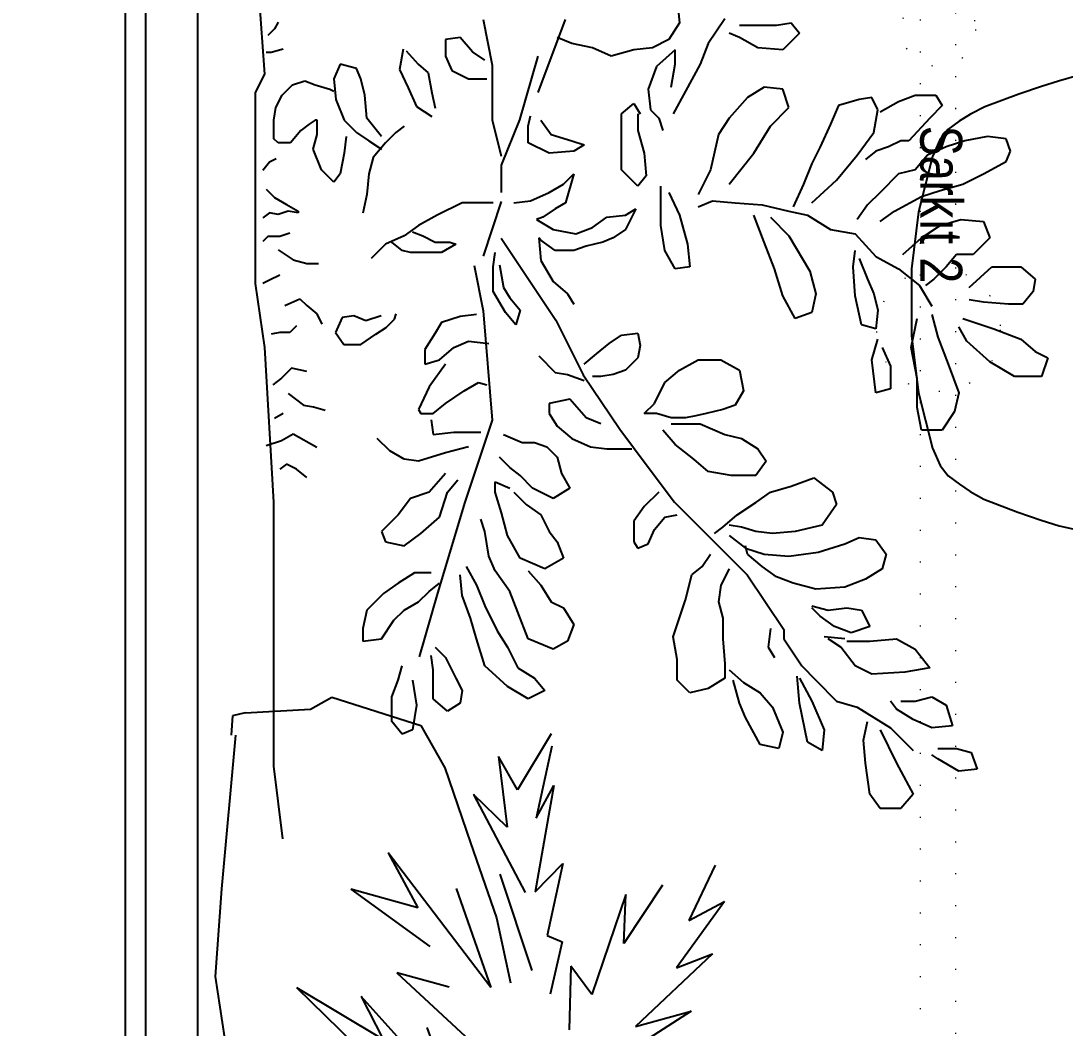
# Model space of a CAD drawing. Header units: millimetres. Extents: x 7687 to 15428, y -715 to 4028.
# Drawn here: x 9606.8 to 9708.3, y -266.2 to -168.3 of the extents above; entities that cross this region are included whole.
import ezdxf

# ---------------------------------------------------------------- set-up
doc = ezdxf.new("R2010")
doc.units = ezdxf.units.MM
for name, pattern in [('14.022_CEKIRDEKLER_SAFTLAR_+51.00$0$ACAD_ISO07W100', [3, 0, -3]), ('ACAD_ISO07W100', [3, 0, -3]), ('CONTINUA', [0])]:
    doc.linetypes.add(name, pattern=pattern)
doc.layers.add('0-MOBIL', color=3, linetype='CONTINUA')
doc.layers.add('YAZI', color=121, linetype='Continuous')
doc.layers.add('Sarkıt Ayd.', color=50, linetype='ACAD_ISO07W100', lineweight=0)
doc.layers.add('SS_FURNITURE', color=23, linetype='Continuous', lineweight=25)
doc.styles.add('OTEL AKSARAY', font='', dxfattribs={"width": 0.8})
doc.styles.get('OTEL AKSARAY').set_extended_font_data('FrankRuehl')

# ---------------------------------------------------------------- blocks, each defined once
blk = doc.blocks.new('fgdgdf')
at = {"color": 67, "true_color": 0x727430}
for p, q in [((50515.0714, 5724.6319), (50515.1523, 5724.5665)), ((50515.0932, 5724.5852), (50515.0714, 5724.6319)), ((50515.0248, 5724.6226), (50515.0932, 5724.5852)), ((50515.1368, 5724.6132), (50515.2239, 5724.5105)), ((50515.1523, 5724.5665), (50515.1368, 5724.6132)), ((50515.2083, 5724.5821), (50515.2705, 5724.4731)), ((50515.2239, 5724.5105), (50515.2083, 5724.5821)), ((50515.0465, 5724.5541), (50515.1181, 5724.5012)), ((50515.0559, 5724.5074), (50515.1803, 5724.4576)), ((50515.1181, 5724.5012), (50515.0559, 5724.5074)), ((50515.1803, 5724.4576), (50515.143, 5724.4327)), ((50515.0123, 5724.4295), (50515.1025, 5724.4046)), ((50515.0465, 5724.3922), (50515.0123, 5724.4295)), ((50515.143, 5724.4327), (50515.2239, 5724.4264)), ((50514.8474, 5724.4233), (50514.9159, 5724.3766)), ((50514.863, 5724.4233), (50514.9532, 5724.3984)), ((50514.9128, 5724.4233), (50515.0465, 5724.3922)), ((50514.9532, 5724.3984), (50514.9128, 5724.4233)), ((50515.1025, 5724.4046), (50515.1119, 5724.4233)), ((50515.1119, 5724.4233), (50515.1772, 5724.4046)), ((50514.9159, 5724.3766), (50514.8723, 5724.3548)), ((50514.919, 5724.3206), (50515.0465, 5724.3797)), ((50515.0217, 5724.3486), (50515.1461, 5724.3828)), ((50514.8723, 5724.3548), (50514.9625, 5724.3611)), ((50514.9625, 5724.3611), (50514.919, 5724.3206)), ((50515.0771, 5724.3415), (50515.1602, 5724.3553)), ((50514.9801, 5724.3137), (50515.0771, 5724.3415)), ((50515.1648, 5724.3299), (50514.9874, 5724.2085)), ((50515.0372, 5724.2926), (50515.1648, 5724.3299)), ((50514.8832, 5724.286), (50514.9801, 5724.3137)), ((50515.1399, 5724.2116), (50515.2488, 5724.3175)), ((50514.8278, 5724.2583), (50514.8832, 5724.286)), ((50515.1617, 5724.277), (50515.1399, 5724.2116)), ((50515.3017, 5724.2739), (50515.1679, 5724.1649)), ((50515.2114, 5724.2459), (50515.3017, 5724.2739)), ((50514.7862, 5724.1474), (50514.8278, 5724.2583)), ((50514.9874, 5724.2085), (50515.059, 5724.2427)), ((50515.031, 5724.1587), (50515.1088, 5724.2552)), ((50515.059, 5724.2427), (50515.031, 5724.1587)), ((50515.2239, 5724.1898), (50515.1523, 5724.084)), ((50515.1679, 5724.1649), (50515.2239, 5724.1898)), ((50515.1523, 5724.084), (50515.227, 5724.1525)), ((50514.8001, 5724.1197), (50514.7862, 5724.1474)), ((50514.8001, 5724.0366), (50514.8001, 5724.1197)), ((50514.8001, 5724.0366), (50514.8034, 5724.0203)), ((50514.8034, 5724.0203), (50514.8275, 5724.0173)), ((50514.8278, 5724.0227), (50515.0217, 5723.995)), ((50515.0217, 5723.995), (50515.1325, 5723.9811)), ((50515.1325, 5723.9811), (50515.271, 5723.995))]:
    blk.add_line(p, q, dxfattribs=at)
blk = doc.blocks.new('fdgfff')
at = {"color": 67, "true_color": 0x727430}
for p, q in [((50514.3169, 5721.0105), (50514.3235, 5721.0237)), ((50514.3235, 5721.0237), (50514.3432, 5721.0171)), ((50514.227, 5720.9951), (50514.2402, 5721.0105)), ((50514.2402, 5721.0105), (50514.2533, 5721.0083)), ((50514.2533, 5721.0083), (50514.2665, 5720.9973)), ((50514.3038, 5720.9951), (50514.3169, 5721.0105)), ((50514.3432, 5721.0171), (50514.3432, 5720.9885)), ((50514.2665, 5720.9973), (50514.2665, 5720.982)), ((50514.227, 5720.9644), (50514.227, 5720.9951)), ((50514.2928, 5720.9666), (50514.3038, 5720.9951)), ((50514.3432, 5720.9885), (50514.3279, 5720.9622)), ((50514.091, 5720.9798), (50514.0888, 5720.96)), ((50514.1042, 5720.9842), (50514.091, 5720.9798)), ((50514.1152, 5720.9798), (50514.1042, 5720.9842)), ((50514.1283, 5720.9556), (50514.1152, 5720.9798)), ((50514.2665, 5720.982), (50514.2643, 5720.9556)), ((50514.2489, 5720.9403), (50514.227, 5720.9644)), ((50514.2818, 5720.9337), (50514.2928, 5720.9666)), ((50514.0888, 5720.96), (50514.0932, 5720.9359)), ((50514.1393, 5720.9337), (50514.1283, 5720.9556)), ((50514.1766, 5720.9315), (50514.1788, 5720.9556)), ((50514.1788, 5720.9556), (50514.1963, 5720.9622)), ((50514.1963, 5720.9622), (50514.2138, 5720.9447)), ((50514.2643, 5720.9556), (50514.2621, 5720.9403)), ((50514.3279, 5720.9622), (50514.306, 5720.9381)), ((50514.2138, 5720.9447), (50514.2138, 5720.9271)), ((50514.738, 5720.9271), (50514.7424, 5720.9425)), ((50514.7424, 5720.9425), (50514.7599, 5720.949)), ((50514.7599, 5720.949), (50514.7621, 5720.9293)), ((50514.0932, 5720.9359), (50514.0998, 5720.9161)), ((50514.1459, 5720.9095), (50514.1393, 5720.9337)), ((50514.1831, 5720.9095), (50514.1766, 5720.9315)), ((50514.306, 5720.9381), (50514.2906, 5720.9293)), ((50514.2138, 5720.9271), (50514.227, 5720.9161)), ((50514.3301, 5720.9183), (50514.3608, 5720.9293)), ((50514.3608, 5720.9293), (50514.3805, 5720.9249)), ((50514.3805, 5720.9249), (50514.4003, 5720.9117)), ((50514.692, 5720.9161), (50514.7139, 5720.9227)), ((50514.7139, 5720.9227), (50514.7161, 5720.9008)), ((50514.738, 5720.9073), (50514.738, 5720.9271)), ((50514.7621, 5720.9293), (50514.749, 5720.9073)), ((50514.045, 5720.9051), (50514.0559, 5720.9117)), ((50514.0559, 5720.9117), (50514.0691, 5720.8986)), ((50514.0998, 5720.9161), (50514.1086, 5720.8964)), ((50514.1524, 5720.8898), (50514.1459, 5720.9095)), ((50514.1963, 5720.8898), (50514.1831, 5720.9095)), ((50514.227, 5720.9161), (50514.2402, 5720.903)), ((50514.3016, 5720.9073), (50514.3301, 5720.9183)), ((50514.4003, 5720.9117), (50514.4003, 5720.8898)), ((50514.6832, 5720.9008), (50514.692, 5720.9161)), ((50514.045, 5720.8832), (50514.045, 5720.9051)), ((50514.0691, 5720.8986), (50514.0932, 5720.8766)), ((50514.2402, 5720.903), (50514.2467, 5720.8942)), ((50514.2467, 5720.8876), (50514.2687, 5720.9008)), ((50514.2774, 5720.9008), (50514.3016, 5720.9073)), ((50514.6327, 5720.8832), (50514.6525, 5720.8986)), ((50514.6525, 5720.8986), (50514.6569, 5720.8722)), ((50514.6876, 5720.8832), (50514.6832, 5720.9008)), ((50514.7161, 5720.9008), (50514.7073, 5720.881)), ((50514.749, 5720.9073), (50514.7446, 5720.9008)), ((50514.1086, 5720.8964), (50514.1239, 5720.8832)), ((50514.1678, 5720.8613), (50514.1524, 5720.8898)), ((50514.2138, 5720.87), (50514.1963, 5720.8898)), ((50514.2292, 5720.8656), (50514.2467, 5720.8876)), ((50514.4003, 5720.8898), (50514.3761, 5720.8854)), ((50514.0516, 5720.8656), (50514.045, 5720.8832)), ((50514.0932, 5720.8766), (50514.0932, 5720.8678)), ((50514.1239, 5720.8832), (50514.1283, 5720.8656)), ((50514.3125, 5720.8788), (50514.2818, 5720.8854)), ((50514.3454, 5720.8854), (50514.3125, 5720.8788)), ((50514.3761, 5720.8854), (50514.3454, 5720.8854)), ((50514.6218, 5720.8635), (50514.6327, 5720.8832)), ((50514.6876, 5720.8678), (50514.6876, 5720.8832)), ((50514.7073, 5720.881), (50514.6963, 5720.8635)), ((50514.7161, 5720.8569), (50514.7402, 5720.881)), ((50514.7534, 5720.8635), (50514.7863, 5720.881)), ((50514.7863, 5720.881), (50514.8016, 5720.8678)), ((50514.0625, 5720.8459), (50514.0516, 5720.8656)), ((50514.0932, 5720.8678), (50514.0998, 5720.8547)), ((50514.1283, 5720.8656), (50514.1481, 5720.8459)), ((50514.216, 5720.8415), (50514.2292, 5720.8656)), ((50514.6569, 5720.8722), (50514.6591, 5720.8371)), ((50514.8016, 5720.8678), (50514.8016, 5720.8459)), ((50514.0998, 5720.8547), (50514.1042, 5720.8415)), ((50514.1788, 5720.8459), (50514.1678, 5720.8613)), ((50514.3125, 5720.8481), (50514.3323, 5720.8569)), ((50514.3323, 5720.8569), (50514.3564, 5720.8569)), ((50514.3564, 5720.8569), (50514.3608, 5720.8415)), ((50514.624, 5720.8349), (50514.6218, 5720.8635)), ((50514.6963, 5720.8635), (50514.6876, 5720.8569)), ((50514.6941, 5720.8218), (50514.7161, 5720.8569)), ((50514.7183, 5720.8459), (50514.7534, 5720.8635)), ((50514.0603, 5720.8437), (50514.0472, 5720.8371)), ((50514.0845, 5720.8393), (50514.0603, 5720.8437)), ((50514.1481, 5720.8459), (50514.1612, 5720.8327)), ((50514.2555, 5720.8393), (50514.2731, 5720.8437)), ((50514.2731, 5720.8437), (50514.2928, 5720.8415)), ((50514.3257, 5720.8371), (50514.3038, 5720.8437)), ((50514.5165, 5720.8415), (50514.5319, 5720.8525)), ((50514.5319, 5720.8525), (50514.5472, 5720.8481)), ((50514.5472, 5720.8481), (50514.5582, 5720.8305)), ((50514.8016, 5720.8459), (50514.7863, 5720.8349)), ((50514.0472, 5720.8371), (50514.0494, 5720.8239)), ((50514.1086, 5720.8218), (50514.0845, 5720.8393)), ((50514.1042, 5720.8415), (50514.113, 5720.8305)), ((50514.1612, 5720.8327), (50514.1766, 5720.8218)), ((50514.1919, 5720.8196), (50514.216, 5720.8415)), ((50514.2182, 5720.8239), (50514.2402, 5720.8327)), ((50514.2402, 5720.8327), (50514.2555, 5720.8393)), ((50514.2928, 5720.8415), (50514.2884, 5720.8261)), ((50514.3608, 5720.8415), (50514.3257, 5720.8371)), ((50514.5143, 5720.8239), (50514.5165, 5720.8415)), ((50514.5911, 5720.8261), (50514.6086, 5720.8349)), ((50514.6086, 5720.8349), (50514.6152, 5720.8152)), ((50514.624, 5720.8108), (50514.624, 5720.8349)), ((50514.6591, 5720.8371), (50514.6503, 5720.8196)), ((50514.7292, 5720.8283), (50514.7095, 5720.8327)), ((50514.7863, 5720.8349), (50514.7534, 5720.8305)), ((50514.0494, 5720.8239), (50514.0559, 5720.802)), ((50514.1349, 5720.7998), (50514.1086, 5720.8218)), ((50514.2884, 5720.8261), (50514.2577, 5720.8196)), ((50514.5209, 5720.8086), (50514.5143, 5720.8239)), ((50514.5582, 5720.8305), (50514.5669, 5720.8086)), ((50514.5889, 5720.8108), (50514.5911, 5720.8261)), ((50514.6876, 5720.7998), (50514.6941, 5720.8218)), ((50514.7534, 5720.8305), (50514.7292, 5720.8283)), ((50514.1875, 5720.7932), (50514.1919, 5720.8196)), ((50514.227, 5720.8174), (50514.2095, 5720.8196)), ((50514.2577, 5720.8196), (50514.227, 5720.8174)), ((50514.5297, 5720.7801), (50514.5209, 5720.8086)), ((50514.5669, 5720.8086), (50514.5691, 5720.7779)), ((50514.5911, 5720.791), (50514.5889, 5720.8108)), ((50514.6152, 5720.8152), (50514.6086, 5720.7976)), ((50514.6218, 5720.8086), (50514.6196, 5720.7866)), ((50514.6503, 5720.8196), (50514.6305, 5720.8042)), ((50514.0559, 5720.802), (50514.0757, 5720.7932)), ((50514.159, 5720.7735), (50514.1349, 5720.7998)), ((50514.4661, 5720.7954), (50514.4792, 5720.7998)), ((50514.4792, 5720.7998), (50514.5012, 5720.7844)), ((50514.6086, 5720.7976), (50514.5977, 5720.7823)), ((50514.6305, 5720.8042), (50514.6218, 5720.791)), ((50514.6656, 5720.7779), (50514.6876, 5720.7998)), ((50514.0757, 5720.7932), (50514.0998, 5720.7823)), ((50514.1722, 5720.7691), (50514.1875, 5720.7932)), ((50514.4507, 5720.7757), (50514.4661, 5720.7954)), ((50514.5867, 5720.7735), (50514.5911, 5720.791)), ((50514.6876, 5720.7735), (50514.7183, 5720.7866)), ((50514.7183, 5720.7866), (50514.7402, 5720.7844)), ((50514.0998, 5720.7823), (50514.1173, 5720.7735)), ((50514.2314, 5720.7713), (50514.2555, 5720.7779)), ((50514.2555, 5720.7779), (50514.2753, 5720.7735)), ((50514.4595, 5720.7515), (50514.4507, 5720.7757)), ((50514.5012, 5720.7844), (50514.5077, 5720.7559)), ((50514.534, 5720.7493), (50514.5297, 5720.7801)), ((50514.5691, 5720.7779), (50514.5626, 5720.7537)), ((50514.5977, 5720.7823), (50514.5889, 5720.7735)), ((50514.6504, 5720.7631), (50514.6656, 5720.7779)), ((50514.7402, 5720.7844), (50514.7314, 5720.7691)), ((50514.1173, 5720.7735), (50514.1393, 5720.7647)), ((50514.1393, 5720.7647), (50514.1634, 5720.7537)), ((50514.1678, 5720.7493), (50514.1722, 5720.7691)), ((50514.1941, 5720.7493), (50514.2314, 5720.7713)), ((50514.2753, 5720.7735), (50514.2818, 5720.7559)), ((50514.6634, 5720.7603), (50514.6876, 5720.7735)), ((50514.7314, 5720.7691), (50514.6898, 5720.7603)), ((50513.9682, 5720.7515), (50513.9792, 5720.7603)), ((50513.9792, 5720.7603), (50513.9967, 5720.7428)), ((50514.2818, 5720.7559), (50514.2577, 5720.7428)), ((50514.5077, 5720.7559), (50514.5099, 5720.7318)), ((50514.5626, 5720.7537), (50514.556, 5720.7362)), ((50514.6215, 5720.7438), (50514.6504, 5720.7631)), ((50514.6898, 5720.7603), (50514.6613, 5720.7581)), ((50513.9704, 5720.7362), (50513.9682, 5720.7515)), ((50513.9967, 5720.7428), (50513.9945, 5720.7164)), ((50514.0384, 5720.7428), (50514.0362, 5720.723)), ((50514.0581, 5720.7493), (50514.0384, 5720.7428)), ((50514.0779, 5720.7296), (50514.0581, 5720.7493)), ((50514.1612, 5720.7208), (50514.1678, 5720.7493)), ((50514.1744, 5720.7296), (50514.1941, 5720.7493)), ((50514.2577, 5720.7428), (50514.2292, 5720.734)), ((50514.4661, 5720.7296), (50514.4595, 5720.7515)), ((50514.5319, 5720.723), (50514.534, 5720.7493)), ((50514.5539, 5720.7051), (50514.6118, 5720.7438)), ((50514.6118, 5720.7438), (50514.6215, 5720.7438)), ((50514.6941, 5720.7318), (50514.7205, 5720.7428)), ((50514.7205, 5720.7428), (50514.738, 5720.7384)), ((50513.9704, 5720.7186), (50513.9704, 5720.7362)), ((50514.2292, 5720.734), (50514.2007, 5720.723)), ((50514.5099, 5720.7318), (50514.5077, 5720.7142)), ((50514.556, 5720.7362), (50514.545, 5720.7208)), ((50514.6305, 5720.7274), (50514.6415, 5720.734)), ((50514.6788, 5720.7186), (50514.6941, 5720.7318)), ((50514.738, 5720.7384), (50514.7336, 5720.7186)), ((50514.0362, 5720.723), (50514.0472, 5720.7054)), ((50514.1064, 5720.712), (50514.0779, 5720.7296)), ((50514.159, 5720.6923), (50514.1612, 5720.7208)), ((50514.2007, 5720.723), (50514.1722, 5720.712)), ((50514.42, 5720.7164), (50514.4332, 5720.7252)), ((50514.4332, 5720.7252), (50514.4485, 5720.7142)), ((50514.477, 5720.7142), (50514.4661, 5720.7296)), ((50514.5253, 5720.7032), (50514.5319, 5720.723)), ((50514.545, 5720.7208), (50514.5319, 5720.7054)), ((50514.6108, 5720.7296), (50514.6305, 5720.7274)), ((50513.9704, 5720.6967), (50513.9704, 5720.7186)), ((50513.9945, 5720.7164), (50513.9836, 5720.6967)), ((50514.1393, 5720.6857), (50514.1064, 5720.712)), ((50514.409, 5720.6989), (50514.42, 5720.7164)), ((50514.4485, 5720.7142), (50514.4485, 5720.6879)), ((50514.4902, 5720.6945), (50514.477, 5720.7142)), ((50514.5077, 5720.7142), (50514.5033, 5720.6989)), ((50514.6678, 5720.7011), (50514.6788, 5720.7186)), ((50514.7336, 5720.7186), (50514.7051, 5720.7032)), ((50514.0472, 5720.7054), (50514.0691, 5720.6857)), ((50514.3367, 5720.6967), (50514.3586, 5720.7011)), ((50514.3586, 5720.7011), (50514.3739, 5720.6923)), ((50514.4047, 5720.6813), (50514.409, 5720.6989)), ((50514.5033, 5720.6989), (50514.5012, 5720.6857)), ((50514.5121, 5720.6857), (50514.5253, 5720.7032)), ((50514.5319, 5720.7054), (50514.5231, 5720.7032)), ((50514.5249, 5720.6761), (50514.5539, 5720.7051)), ((50514.6547, 5720.6857), (50514.6678, 5720.7011)), ((50514.7051, 5720.7032), (50514.6898, 5720.6967)), ((50513.9836, 5720.6967), (50513.9792, 5720.6857)), ((50514.1568, 5720.6681), (50514.159, 5720.6923)), ((50514.3257, 5720.6769), (50514.3367, 5720.6967)), ((50514.3739, 5720.6923), (50514.3783, 5720.6791)), ((50514.4485, 5720.6879), (50514.4441, 5720.6637)), ((50514.5033, 5720.6791), (50514.4902, 5720.6945)), ((50514.6898, 5720.6967), (50514.6656, 5720.6901)), ((50513.9638, 5720.6813), (50513.9901, 5720.6637)), ((50514.0691, 5720.6857), (50514.0866, 5720.6747)), ((50514.3257, 5720.6528), (50514.3257, 5720.6769)), ((50514.3783, 5720.6791), (50514.3827, 5720.6616)), ((50514.3937, 5720.655), (50514.4047, 5720.6813)), ((50514.4766, 5720.6278), (50514.5249, 5720.6761)), ((50514.5099, 5720.6703), (50514.5033, 5720.6791)), ((50514.5472, 5720.6857), (50514.5648, 5720.6769)), ((50514.5648, 5720.6769), (50514.5823, 5720.6747)), ((50514.5823, 5720.6747), (50514.5998, 5720.6791)), ((50514.5998, 5720.6791), (50514.6218, 5720.6791)), ((50514.6218, 5720.6791), (50514.6481, 5720.6813)), ((50514.6481, 5720.6813), (50514.6634, 5720.6813)), ((50514.6634, 5720.6813), (50514.6744, 5720.6637)), ((50514.0866, 5720.6747), (50514.1239, 5720.6659)), ((50514.1239, 5720.6659), (50514.1502, 5720.6528)), ((50514.1634, 5720.6528), (50514.1568, 5720.6681)), ((50514.545, 5720.6572), (50514.5319, 5720.6659)), ((50513.9901, 5720.6637), (50514.0121, 5720.655)), ((50514.0121, 5720.655), (50514.0406, 5720.6396)), ((50514.3827, 5720.6616), (50514.3849, 5720.6506)), ((50514.3937, 5720.6374), (50514.3937, 5720.655)), ((50514.4441, 5720.6637), (50514.431, 5720.6484)), ((50514.5538, 5720.6462), (50514.545, 5720.6572)), ((50514.6744, 5720.6637), (50514.6788, 5720.644)), ((50514.2029, 5720.6418), (50514.227, 5720.644)), ((50514.227, 5720.644), (50514.2292, 5720.6286)), ((50514.3367, 5720.633), (50514.3257, 5720.6528)), ((50514.3849, 5720.6506), (50514.3871, 5720.6396)), ((50514.431, 5720.6484), (50514.4156, 5720.6286)), ((50514.5801, 5720.6396), (50514.5538, 5720.6462)), ((50514.6788, 5720.644), (50514.6656, 5720.6308)), ((50513.9441, 5720.6308), (50513.9682, 5720.633)), ((50513.9682, 5720.633), (50513.9858, 5720.622)), ((50514.0406, 5720.6396), (50514.0647, 5720.6264)), ((50514.1481, 5720.622), (50514.1722, 5720.633)), ((50514.1722, 5720.633), (50514.2029, 5720.6418)), ((50514.3498, 5720.6177), (50514.3367, 5720.633)), ((50514.3871, 5720.6396), (50514.3871, 5720.6242)), ((50514.3937, 5720.6242), (50514.3937, 5720.6374)), ((50514.6196, 5720.6264), (50514.5801, 5720.6396)), ((50513.9858, 5720.622), (50513.9945, 5720.6045)), ((50513.9967, 5720.6286), (50514.0143, 5720.6089)), ((50514.0121, 5720.6286), (50513.9967, 5720.6286)), ((50514.0362, 5720.6242), (50514.0121, 5720.6286)), ((50514.2292, 5720.6286), (50514.2095, 5720.6177)), ((50514.3871, 5720.6242), (50514.3827, 5720.6089)), ((50514.4156, 5720.6286), (50514.4003, 5720.6155)), ((50514.438, 5720.5988), (50514.4766, 5720.6278)), ((50514.4924, 5720.6177), (50514.4902, 5720.6308)), ((50514.6437, 5720.6308), (50514.6196, 5720.6264)), ((50514.6656, 5720.6308), (50514.6437, 5720.6308)), ((50514.0603, 5720.6023), (50514.0691, 5720.6111)), ((50514.0691, 5720.6111), (50514.0823, 5720.6155)), ((50514.1612, 5720.6133), (50514.1415, 5720.6133)), ((50514.1831, 5720.6133), (50514.1612, 5720.6133)), ((50514.2095, 5720.6177), (50514.1831, 5720.6133)), ((50514.3718, 5720.6067), (50514.3498, 5720.6177)), ((50514.4661, 5720.6111), (50514.4814, 5720.5957)), ((50514.5055, 5720.6067), (50514.4924, 5720.6177)), ((50513.9945, 5720.6045), (50513.9967, 5720.5847)), ((50514.0143, 5720.6089), (50514.0384, 5720.6001)), ((50514.0384, 5720.6001), (50514.0603, 5720.6023)), ((50514.3827, 5720.5957), (50514.3718, 5720.6067)), ((50514.3827, 5720.6089), (50514.3827, 5720.5957)), ((50514.3993, 5720.5698), (50514.438, 5720.5988)), ((50514.5209, 5720.6001), (50514.5055, 5720.6067)), ((50514.5253, 5720.5891), (50514.5209, 5720.6001)), ((50514.0537, 5720.5847), (50514.0647, 5720.5913)), ((50514.0647, 5720.5891), (50514.0823, 5720.5891)), ((50514.0823, 5720.5891), (50514.1064, 5720.5957)), ((50514.1064, 5720.5957), (50514.1305, 5720.5979)), ((50514.1415, 5720.5891), (50514.1239, 5720.5716)), ((50514.1305, 5720.5979), (50514.1415, 5720.5891)), ((50514.2972, 5720.5891), (50514.3103, 5720.5913)), ((50514.2994, 5720.5716), (50514.2972, 5720.5891)), ((50514.3103, 5720.5913), (50514.3235, 5720.5891)), ((50514.3235, 5720.5891), (50514.3367, 5720.576)), ((50514.4814, 5720.5957), (50514.4968, 5720.5847)), ((50514.5187, 5720.5847), (50514.5253, 5720.5891)), ((50513.9967, 5720.5847), (50514.0033, 5720.5606)), ((50514.0647, 5720.5716), (50514.0537, 5720.5847)), ((50514.1656, 5720.5869), (50514.1875, 5720.576)), ((50514.1722, 5720.576), (50514.1656, 5720.5869)), ((50514.42, 5720.5716), (50514.42, 5720.5825)), ((50514.4968, 5720.5847), (50514.5187, 5720.5847)), ((50514.0932, 5720.5716), (50514.0647, 5720.5716)), ((50514.1239, 5720.5716), (50514.0932, 5720.5716)), ((50514.1744, 5720.5562), (50514.1722, 5720.576)), ((50514.1875, 5720.576), (50514.1963, 5720.5628)), ((50514.3082, 5720.5584), (50514.2994, 5720.5716)), ((50514.3367, 5720.576), (50514.3411, 5720.5628)), ((50514.3414, 5720.5311), (50514.3993, 5720.5698)), ((50514.42, 5720.5562), (50514.42, 5720.5716)), ((50514.0033, 5720.5606), (50513.9945, 5720.5408)), ((50514.1853, 5720.5408), (50514.1744, 5720.5562)), ((50514.1963, 5720.5628), (50514.2007, 5720.5518)), ((50514.3191, 5720.5452), (50514.3082, 5720.5584)), ((50514.3411, 5720.5628), (50514.3432, 5720.5496)), ((50514.4178, 5720.5387), (50514.42, 5720.5562)), ((50514.2007, 5720.5518), (50514.2051, 5720.5343)), ((50514.3301, 5720.5321), (50514.3191, 5720.5452)), ((50514.3432, 5720.5496), (50514.3432, 5720.5408)), ((50514.3937, 5720.5496), (50514.3871, 5720.5343)), ((50513.9945, 5720.5408), (50513.9901, 5720.5189)), ((50514.0932, 5720.5189), (50514.0976, 5720.5321)), ((50514.0976, 5720.5321), (50514.1042, 5720.5211)), ((50514.1919, 5720.5233), (50514.1853, 5720.5408)), ((50514.2051, 5720.5343), (50514.2095, 5720.5211)), ((50514.3411, 5720.5145), (50514.3476, 5720.5321)), ((50514.3871, 5720.5343), (50514.3674, 5720.5167)), ((50514.409, 5720.5189), (50514.4178, 5720.5387)), ((50514.1042, 5720.5211), (50514.1064, 5720.4948)), ((50514.1283, 5720.5211), (50514.159, 5720.5123)), ((50514.1393, 5720.5101), (50514.1283, 5720.5211)), ((50514.1875, 5720.4992), (50514.1919, 5720.5233)), ((50514.2095, 5720.5211), (50514.2095, 5720.5013)), ((50514.2555, 5720.5145), (50514.2665, 5720.5211)), ((50514.2834, 5720.5021), (50514.3414, 5720.5311)), ((50514.5889, 5720.5101), (50514.6064, 5720.5211)), ((50514.6064, 5720.5211), (50514.624, 5720.5145)), ((50513.9647, 5720.5118), (50514.0419, 5720.4828)), ((50513.9901, 5720.5189), (50513.9836, 5720.5035)), ((50514.0866, 5720.497), (50514.0932, 5720.5189)), ((50514.1481, 5720.4948), (50514.1393, 5720.5101)), ((50514.159, 5720.5123), (50514.1656, 5720.5013)), ((50514.2424, 5720.4992), (50514.2555, 5720.5145)), ((50514.3389, 5720.5013), (50514.3411, 5720.5145)), ((50514.3674, 5720.5167), (50514.3718, 5720.4948)), ((50514.3959, 5720.5035), (50514.409, 5720.5189)), ((50514.4463, 5720.5079), (50514.4617, 5720.5167)), ((50514.4617, 5720.5167), (50514.4726, 5720.4992)), ((50514.5187, 5720.5035), (50514.5362, 5720.5101)), ((50514.5362, 5720.5101), (50514.5472, 5720.4904)), ((50514.5823, 5720.497), (50514.5889, 5720.5101)), ((50514.624, 5720.5145), (50514.6327, 5720.4992)), ((50514.1656, 5720.5013), (50514.1744, 5720.4882)), ((50514.1766, 5720.4816), (50514.1875, 5720.4992)), ((50514.1965, 5720.4441), (50514.2834, 5720.5021)), ((50514.2095, 5720.5013), (50514.1985, 5720.486)), ((50514.2204, 5720.486), (50514.2424, 5720.4992)), ((50514.3213, 5720.4838), (50514.3389, 5720.5013)), ((50514.3827, 5720.4948), (50514.3959, 5720.5035)), ((50514.4178, 5720.4926), (50514.4288, 5720.5035)), ((50514.4288, 5720.5035), (50514.4463, 5720.5079)), ((50514.4726, 5720.4992), (50514.4617, 5720.4772)), ((50514.5077, 5720.4948), (50514.5187, 5720.5035)), ((50514.6327, 5720.4992), (50514.6218, 5720.4728)), ((50514.0713, 5720.486), (50514.0866, 5720.497)), ((50514.1064, 5720.4948), (50514.0954, 5720.4728)), ((50514.1568, 5720.475), (50514.1481, 5720.4948)), ((50514.1744, 5720.4882), (50514.1766, 5720.4816)), ((50514.3718, 5720.4948), (50514.3827, 5720.4948)), ((50514.4134, 5720.4794), (50514.4178, 5720.4926)), ((50514.4902, 5720.486), (50514.5077, 5720.4948)), ((50514.5472, 5720.4904), (50514.5362, 5720.464)), ((50514.5648, 5720.486), (50514.5823, 5720.497)), ((50514.6634, 5720.4794), (50514.6766, 5720.4904)), ((50514.6766, 5720.4904), (50514.6854, 5720.4728)), ((50514.0033, 5720.4828), (50514.0709, 5720.4635)), ((50514.1963, 5720.4838), (50514.2204, 5720.486)), ((50514.1985, 5720.486), (50514.1963, 5720.4838)), ((50514.4134, 5720.4662), (50514.4134, 5720.4794)), ((50514.4617, 5720.4772), (50514.4485, 5720.464)), ((50514.4792, 5720.4706), (50514.4902, 5720.486)), ((50514.5494, 5720.4728), (50514.5648, 5720.486)), ((50514.6525, 5720.4618), (50514.6634, 5720.4794)), ((50514.0779, 5720.4728), (50514.0669, 5720.475)), ((50514.0954, 5720.4728), (50514.0779, 5720.4728)), ((50514.159, 5720.4575), (50514.1568, 5720.475)), ((50514.4047, 5720.4465), (50514.4134, 5720.4662)), ((50514.4661, 5720.4575), (50514.4792, 5720.4706)), ((50514.6218, 5720.4728), (50514.5933, 5720.4618)), ((50514.6854, 5720.4728), (50514.6722, 5720.4509)), ((50514.0709, 5720.4635), (50514.1192, 5720.4441)), ((50514.2599, 5720.4531), (50514.2731, 5720.464)), ((50514.2731, 5720.464), (50514.2884, 5720.4597)), ((50514.2884, 5720.4597), (50514.2753, 5720.4487)), ((50514.4485, 5720.464), (50514.4397, 5720.4531)), ((50514.5362, 5720.464), (50514.5121, 5720.4509)), ((50514.5933, 5720.4618), (50514.5713, 5720.4531)), ((50514.6305, 5720.4509), (50514.6525, 5720.4618)), ((50514.0709, 5720.4345), (50514.1095, 5720.4441)), ((50514.1192, 5720.4441), (50514.1482, 5720.4441)), ((50514.1578, 5720.4441), (50514.2158, 5720.4248)), ((50514.2248, 5720.4421), (50514.2489, 5720.4465)), ((50514.2489, 5720.4465), (50514.2599, 5720.4531)), ((50514.2753, 5720.4487), (50514.2533, 5720.4355)), ((50514.431, 5720.4443), (50514.4288, 5720.4421)), ((50514.4397, 5720.4531), (50514.431, 5720.4443)), ((50514.4551, 5720.4377), (50514.4617, 5720.4531)), ((50514.488, 5720.4443), (50514.4661, 5720.4377)), ((50514.5121, 5720.4509), (50514.488, 5720.4443)), ((50514.5713, 5720.4531), (50514.5494, 5720.4377)), ((50514.613, 5720.4399), (50514.6305, 5720.4509)), ((50514.6722, 5720.4509), (50514.6503, 5720.4267)), ((50513.9647, 5720.4248), (50514.013, 5720.4345)), ((50514.013, 5720.4345), (50514.0709, 5720.4345)), ((50514.159, 5720.4355), (50514.159, 5720.4026)), ((50514.227, 5720.4355), (50514.2117, 5720.4377)), ((50514.2533, 5720.4355), (50514.227, 5720.4355)), ((50514.2737, 5720.4248), (50514.3897, 5720.4345)), ((50514.3897, 5720.4345), (50514.4766, 5720.4055)), ((50514.4661, 5720.4377), (50514.4551, 5720.4377)), ((50514.5494, 5720.4377), (50514.534, 5720.4311)), ((50514.5867, 5720.4267), (50514.613, 5720.4399)), ((50514.0077, 5720.4267), (50513.9989, 5720.4136)), ((50514.0274, 5720.4092), (50514.0274, 5720.4289)), ((50514.2255, 5720.4152), (50514.2737, 5720.4248)), ((50514.306, 5720.4092), (50514.3082, 5720.4311)), ((50514.3498, 5720.4201), (50514.352, 5720.4289)), ((50514.4025, 5720.4092), (50514.4025, 5720.4223)), ((50514.5077, 5720.4267), (50514.4946, 5720.4223)), ((50514.534, 5720.4311), (50514.5077, 5720.4267)), ((50514.5648, 5720.418), (50514.5867, 5720.4267)), ((50514.6503, 5720.4267), (50514.6218, 5720.418)), ((50513.9989, 5720.4136), (50513.9836, 5720.4004)), ((50514.2774, 5720.418), (50514.2796, 5720.4004)), ((50514.3586, 5720.4048), (50514.3498, 5720.4201)), ((50514.545, 5720.407), (50514.5648, 5720.418)), ((50514.5998, 5720.4114), (50514.5757, 5720.4026)), ((50514.6218, 5720.418), (50514.5998, 5720.4114)), ((50513.9836, 5720.4004), (50513.9858, 5720.385)), ((50514.0187, 5720.3916), (50514.0274, 5720.4092)), ((50514.159, 5720.4026), (50514.1722, 5720.3763)), ((50514.2796, 5720.4004), (50514.2862, 5720.3806)), ((50514.3125, 5720.3938), (50514.306, 5720.4092)), ((50514.3718, 5720.385), (50514.3586, 5720.4048)), ((50514.4025, 5720.3938), (50514.4025, 5720.4092)), ((50514.4178, 5720.4092), (50514.4244, 5720.385)), ((50514.4766, 5720.4055), (50514.5732, 5720.3765)), ((50514.5757, 5720.4026), (50514.5538, 5720.4004)), ((50514.6634, 5720.396), (50514.6766, 5720.4026)), ((50514.6766, 5720.4026), (50514.6898, 5720.4004)), ((50514.6898, 5720.4004), (50514.6985, 5720.3872)), ((50514.0033, 5720.385), (50514.0187, 5720.3916)), ((50514.2007, 5720.3894), (50514.2029, 5720.396)), ((50514.2007, 5720.3828), (50514.2007, 5720.3894)), ((50514.2029, 5720.396), (50514.2117, 5720.3806)), ((50514.3257, 5720.3785), (50514.3125, 5720.3938)), ((50514.4047, 5720.3719), (50514.4025, 5720.3938)), ((50514.4661, 5720.3872), (50514.4529, 5720.3982)), ((50514.6415, 5720.385), (50514.6634, 5720.396)), ((50513.9858, 5720.385), (50514.0033, 5720.385)), ((50514.2007, 5720.3741), (50514.2007, 5720.3828)), ((50514.2117, 5720.3806), (50514.2117, 5720.3697)), ((50514.2862, 5720.3806), (50514.2972, 5720.3741)), ((50514.3301, 5720.3631), (50514.3257, 5720.3785)), ((50514.3301, 5720.385), (50514.3542, 5720.3675)), ((50514.3827, 5720.3719), (50514.3718, 5720.385)), ((50514.4244, 5720.385), (50514.4332, 5720.3565)), ((50514.4463, 5720.385), (50514.4661, 5720.3675)), ((50514.4924, 5720.3785), (50514.4661, 5720.3872)), ((50514.5099, 5720.3587), (50514.4924, 5720.3785)), ((50514.5713, 5720.3675), (50514.5626, 5720.3785)), ((50514.6305, 5720.3741), (50514.6415, 5720.385)), ((50514.6985, 5720.3872), (50514.6854, 5720.3719)), ((50514.0121, 5720.356), (50514.0211, 5720.3667)), ((50514.0211, 5720.3667), (50514.0425, 5720.3703)), ((50514.0425, 5720.3703), (50514.0586, 5720.3739)), ((50514.0569, 5720.3542), (50514.0676, 5720.3703)), ((50514.1722, 5720.3763), (50514.1831, 5720.3565)), ((50514.1941, 5720.3609), (50514.2007, 5720.3741)), ((50514.2117, 5720.3697), (50514.2117, 5720.3477)), ((50514.2972, 5720.3741), (50514.3147, 5720.3631)), ((50514.3542, 5720.3675), (50514.3783, 5720.3565)), ((50514.3827, 5720.3587), (50514.3827, 5720.3719)), ((50514.3893, 5720.3697), (50514.4047, 5720.3719)), ((50514.4661, 5720.3675), (50514.4726, 5720.3477)), ((50514.5516, 5720.3697), (50514.5516, 5720.3521)), ((50514.5823, 5720.3565), (50514.5713, 5720.3675)), ((50514.5732, 5720.3765), (50514.6408, 5720.3572)), ((50514.6547, 5720.3719), (50514.6393, 5720.3697)), ((50514.6854, 5720.3719), (50514.6547, 5720.3719)), ((50513.9978, 5720.3434), (50514.0121, 5720.356)), ((50514.1831, 5720.3565), (50514.1941, 5720.3411)), ((50514.1897, 5720.3499), (50514.1941, 5720.3609)), ((50514.3147, 5720.3631), (50514.3301, 5720.3631)), ((50514.3783, 5720.3565), (50514.3827, 5720.3587)), ((50514.4332, 5720.3565), (50514.431, 5720.3411)), ((50514.5231, 5720.3411), (50514.5099, 5720.3587)), ((50514.5911, 5720.3411), (50514.5823, 5720.3565)), ((50514.0175, 5720.3363), (50514.0372, 5720.3452)), ((50514.0372, 5720.3452), (50514.0569, 5720.3542)), ((50514.2117, 5720.3477), (50514.2095, 5720.3389)), ((50514.4726, 5720.3477), (50514.4902, 5720.3346)), ((50514.5516, 5720.3521), (50514.5626, 5720.3346)), ((50514.6656, 5720.3499), (50514.692, 5720.3543)), ((50514.692, 5720.3543), (50514.7183, 5720.3499)), ((50514.7183, 5720.3499), (50514.7227, 5720.3389)), ((50513.996, 5720.3399), (50514.0175, 5720.3363)), ((50514.0779, 5720.3411), (50514.0845, 5720.3324)), ((50514.0845, 5720.3324), (50514.0954, 5720.3214)), ((50514.1941, 5720.3411), (50514.2029, 5720.3214)), ((50514.2095, 5720.3389), (50514.2007, 5720.328)), ((50514.2824, 5720.3309), (50514.277, 5720.3327)), ((50514.431, 5720.3411), (50514.4222, 5720.3258)), ((50514.4902, 5720.3346), (50514.5077, 5720.317)), ((50514.5187, 5720.3214), (50514.5231, 5720.3411)), ((50514.5626, 5720.3346), (50514.5735, 5720.3192)), ((50514.602, 5720.3302), (50514.5911, 5720.3411)), ((50514.6656, 5720.3346), (50514.6503, 5720.3389)), ((50514.6832, 5720.328), (50514.6656, 5720.3346)), ((50514.7227, 5720.3389), (50514.7095, 5720.328)), ((50514.0954, 5720.3214), (50514.1108, 5720.3082)), ((50514.2029, 5720.3214), (50514.2182, 5720.306)), ((50514.2913, 5720.3219), (50514.2824, 5720.3309)), ((50514.2985, 5720.3112), (50514.2913, 5720.3219)), ((50514.4222, 5720.3258), (50514.409, 5720.3126)), ((50514.5077, 5720.317), (50514.5187, 5720.3214)), ((50514.6218, 5720.317), (50514.602, 5720.3302)), ((50514.7095, 5720.328), (50514.6832, 5720.328)), ((50514.0888, 5720.317), (50514.0691, 5720.3016)), ((50514.0932, 5720.3038), (50514.102, 5720.317)), ((50514.2788, 5720.3166), (50514.2842, 5720.3004)), ((50514.3092, 5720.2951), (50514.2985, 5720.3112)), ((50514.5735, 5720.3192), (50514.5911, 5720.3016)), ((50514.624, 5720.2973), (50514.6218, 5720.317)), ((50514.045, 5720.2994), (50514.0274, 5720.2951)), ((50514.0691, 5720.3016), (50514.045, 5720.2994)), ((50514.0845, 5720.2907), (50514.0932, 5720.3038)), ((50514.1108, 5720.3082), (50514.1283, 5720.3038)), ((50514.1283, 5720.3038), (50514.1502, 5720.3016)), ((50514.1502, 5720.3016), (50514.17, 5720.2973)), ((50514.2842, 5720.3004), (50514.2788, 5720.2879)), ((50514.5911, 5720.3016), (50514.6108, 5720.2973)), ((50514.0165, 5720.2907), (50514.0121, 5720.2731)), ((50514.0274, 5720.2951), (50514.0165, 5720.2907)), ((50514.0713, 5720.2775), (50514.0845, 5720.2907)), ((50514.3092, 5720.2772), (50514.3092, 5720.2951)), ((50514.6108, 5720.2973), (50514.624, 5720.2973)), ((50514.0494, 5720.2687), (50514.0713, 5720.2775)), ((50514.0888, 5720.2797), (50514.1064, 5720.2775)), ((50514.1064, 5720.2775), (50514.1283, 5720.2731)), ((50514.2788, 5720.2879), (50514.2806, 5720.2754)), ((50514.2967, 5720.2682), (50514.3092, 5720.2772)), ((50514.0121, 5720.2731), (50514.0274, 5720.2665)), ((50514.0274, 5720.2665), (50514.0494, 5720.2687)), ((50514.0384, 5720.2621), (50514.0406, 5720.2665)), ((50514.1371, 5720.2665), (50514.1239, 5720.2534)), ((50514.1283, 5720.2731), (50514.1371, 5720.2665)), ((50514.2806, 5720.2754), (50514.2967, 5720.2682)), ((50514.034, 5720.2468), (50514.0384, 5720.2621)), ((50514.3755, 5720.2449), (50514.3791, 5720.2575)), ((50514.0296, 5720.2358), (50514.034, 5720.2468)), ((50514.0713, 5720.249), (50514.0713, 5720.2468)), ((50514.0866, 5720.249), (50514.0713, 5720.249)), ((50514.0713, 5720.2468), (50514.0757, 5720.2402)), ((50514.102, 5720.2446), (50514.0866, 5720.249)), ((50514.1239, 5720.2534), (50514.102, 5720.2446)), ((50514.2233, 5720.2378), (50514.2233, 5720.2503)), ((50514.2681, 5720.2378), (50514.277, 5720.2485)), ((50514.277, 5720.2485), (50514.2878, 5720.2539)), ((50514.3737, 5720.2342), (50514.3755, 5720.2449)), ((50514.4041, 5720.2234), (50514.4184, 5720.2485)), ((50514.034, 5720.2226), (50514.0296, 5720.2358)), ((50514.0757, 5720.2402), (50514.0823, 5720.2314)), ((50514.2197, 5720.2234), (50514.2233, 5720.2378)), ((50514.2609, 5720.2306), (50514.2681, 5720.2378)), ((50514.3379, 5720.2378), (50514.3343, 5720.2216)), ((50514.3612, 5720.2181), (50514.3737, 5720.2342)), ((50514.4506, 5720.2378), (50514.4417, 5720.227)), ((50514.045, 5720.2117), (50514.034, 5720.2226)), ((50514.0823, 5720.2314), (50514.0954, 5720.2204)), ((50514.1607, 5720.2163), (50514.1678, 5720.2288)), ((50514.1696, 5720.2288), (50514.1678, 5720.2181)), ((50514.1678, 5720.2288), (50514.1696, 5720.2288)), ((50514.209, 5720.2073), (50514.2197, 5720.2234)), ((50514.2681, 5720.2145), (50514.2609, 5720.2306)), ((50514.2896, 5720.227), (50514.2967, 5720.2198)), ((50514.3343, 5720.2216), (50514.345, 5720.2109)), ((50514.4113, 5720.2109), (50514.4041, 5720.2234)), ((50514.4417, 5720.227), (50514.4363, 5720.2163)), ((50513.996, 5720.2127), (50513.9996, 5720.2001)), ((50514.0581, 5720.2051), (50514.045, 5720.2117)), ((50514.0954, 5720.2204), (50514.0954, 5720.2073)), ((50514.1535, 5720.2037), (50514.1607, 5720.2163)), ((50514.1678, 5720.2181), (50514.1714, 5720.2073)), ((50514.1911, 5720.2198), (50514.1947, 5720.2091)), ((50514.2967, 5720.2198), (50514.2967, 5720.2091)), ((50514.345, 5720.2109), (50514.3522, 5720.2019)), ((50514.3826, 5720.2127), (50514.388, 5720.2037)), ((50514.4166, 5720.1948), (50514.4113, 5720.2109)), ((50514.4363, 5720.2163), (50514.4417, 5720.2091)), ((50514.7567, 5720.2025), (50514.834, 5720.2122)), ((50513.9674, 5720.2073), (50513.9745, 5720.2037)), ((50513.9745, 5720.2037), (50513.9817, 5720.1966)), ((50513.9996, 5720.2001), (50513.9996, 5720.1948)), ((50514.0713, 5720.2029), (50514.0581, 5720.2051)), ((50514.091, 5720.2029), (50514.0713, 5720.2029)), ((50514.0954, 5720.2073), (50514.091, 5720.2029)), ((50514.1123, 5720.2055), (50514.1159, 5720.1984)), ((50514.1446, 5720.1948), (50514.1535, 5720.2037)), ((50514.1714, 5720.2073), (50514.1696, 5720.1984)), ((50514.1947, 5720.2091), (50514.1947, 5720.1966)), ((50514.2359, 5720.2091), (50514.2412, 5720.1984)), ((50514.2967, 5720.2091), (50514.2985, 5720.2001)), ((50514.3124, 5720.1928), (50514.4766, 5720.2025)), ((50514.4766, 5720.2025), (50514.5635, 5720.2025)), ((50514.5635, 5720.2025), (50514.6794, 5720.2025)), ((50514.6794, 5720.2025), (50514.7567, 5720.2025)), ((50513.8874, 5720.1832), (50514.0226, 5720.1928)), ((50514.0226, 5720.1928), (50514.0419, 5720.1832)), ((50514.1159, 5720.1984), (50514.1249, 5720.1912)), ((50514.1696, 5720.1984), (50514.175, 5720.1912)), ((50514.1947, 5720.1966), (50514.2001, 5720.1912)), ((50514.2412, 5720.1984), (50514.2448, 5720.1912)), ((50514.2448, 5720.1832), (50514.3124, 5720.1928)), ((50514.0419, 5720.1832), (50514.1289, 5720.1832)), ((50514.1289, 5720.1832), (50514.2448, 5720.1832))]:
    blk.add_line(p, q, dxfattribs=at)
blk = doc.blocks.new('A$C45576B5D')
for points, elevation in [([(0, 45.99), (16.66, 14.04), (18.37, 12.42), (20.59, 11.58), (61.76, 29.87), (62.63, 32.08), (62.58, 34.44), (50.04, 68.21), (47.77, 69.95), (44.71, 70.58), (41.3, 70.12), (31.58, 66.66), (27.59, 65.16), (17.31, 60.59), (13.53, 58.64), (9.56, 56.5), (4.44, 53.75), (1.81, 51.52), (0.23, 48.84)], 3.76), ([(20.87, 11.3), (21.76, 10), (23.25, 8.22), (24.42, 6.92), (25.98, 5.2), (28.46, 2.69), (29.66, 1.69), (30.75, 0.97), (31.91, 0.3), (33.16, 0.01), (34.93, 0), (40.38, 0.94), (45.73, 2.56), (51.7, 5.21), (56.48, 8.09), (60.84, 11.51), (62.07, 12.88), (62.69, 14), (62.97, 15.31), (63.21, 16.58), (63.36, 18.08), (63.17, 21.61), (62.95, 24.01), (62.74, 25.84), (62.31, 28.03), (61.83, 29.5), (56.59, 31.67), (56.08, 31.77), (55.28, 31.71), (54.24, 31.49), (53, 31.13), (51.63, 30.64), (50.22, 30.05), (39.21, 25.16), (28.2, 20.27), (26.82, 19.62), (25.55, 18.94), (24.45, 18.26), (23.58, 17.63), (23, 17.08), (22.73, 16.63)], 13)]:
    blk.add_lwpolyline(points, close=True, dxfattribs=dict(elevation=elevation))
blk = doc.blocks.new('AJGIRHNGPB')
at = {"layer": 'Sarkıt Ayd.', "linetype": '14.022_CEKIRDEKLER_SAFTLAR_+51.00$0$ACAD_ISO07W100'}
blk.add_lwpolyline([(49949.25, 3313.17), (49949.25, 2593.17), (49945.85, 2593.17), (49945.85, 3313.17)], dxfattribs=at)
for centre, radius in [((49947.6, 2961.2), 3.6), ((49947.6, 2931.99), 6)]:
    blk.add_circle(centre, radius, dxfattribs=at)
at = {"layer": 'Sarkıt Ayd.', "insert": (49949.9, 2936.53), "char_height": 4.08, "attachment_point": 3, "rotation": 270, "style": 'OTEL AKSARAY'}
blk.add_mtext_dynamic_manual_height_columns('Sark{\\fArial|b0|i0|c162|p34;ıt 2 }', width=49.5719, gutter_width=425, heights=[0], dxfattribs=at)

msp = doc.modelspace()

# ---------------------------------------------------------------- linework, layer by layer
at = {"color": 242, "true_color": 0xcd2027}
msp.add_lwpolyline([(9601.96, -547.16), (9616.96, -547.16), (9616.96, 185.84), (9601.96, 185.84)], dxfattribs=at)
at = {"layer": '0-MOBIL'}
msp.add_lwpolyline([(9618.96, 172.84), (9623.96, 172.84), (9623.96, -527.16), (9618.96, -527.16)], close=True, dxfattribs=at)

# ---------------------------------------------------------------- block references
for name, p, xscale, yscale, zscale, rotation in [('fdgfff', (-514519.62, 4628504.3), 91.63154186879913, 91.63154186879913, 91.63154186879913, 270), ('fgdgdf', (-629979.39, 3838408.77), 76.54826678417159, 76.54826678417159, 76.54826678417159, 272.9950693111316)]:
    msp.add_blockref(name, p, dxfattribs=dict(at, xscale=xscale, yscale=yscale, zscale=zscale, rotation=rotation))
at = {"layer": 'SS_FURNITURE', "rotation": 246.0476519141656}
msp.add_blockref('A$C45576B5D', (9709.59, -149.56, -3.76), dxfattribs=at)
at = {"layer": 'YAZI'}
msp.add_blockref('AJGIRHNGPB', (-40251.6, -3130.33), dxfattribs=at)

doc.saveas('drawing.dxf')
